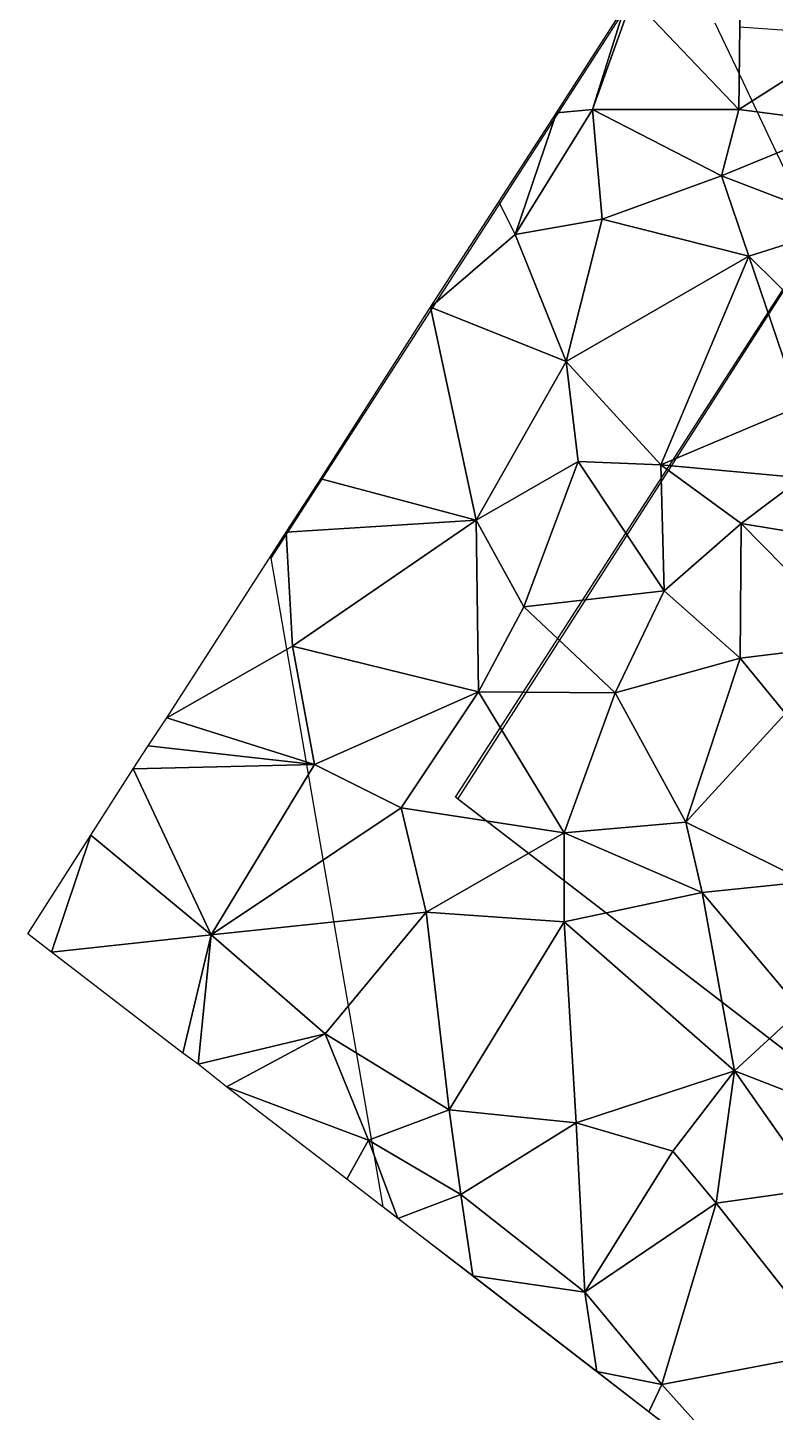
# Model space of a CAD drawing. Header units: metres. Extents: x -1474 to 1301, y -1635 to 1276.
# Drawn here: x -1474 to -786, y -989 to 286 of the extents above; entities that cross this region are included whole.
import ezdxf

# ---------------------------------------------------------------- set-up
doc = ezdxf.new("R2010")
doc.units = ezdxf.units.M

msp = doc.modelspace()

# ---------------------------------------------------------------- linework, layer by layer
for p, q in [((-688, 670, -2500), (-1250, -202, -2500)), ((-1080, -422, -2500), (-479, 510, -2500)), ((-1078, -424, -2500), (-479, 510, -2500)), ((-817, 382, -2366), (-819, 211, -2374)), ((-819, 211, -2374), (-817, 382, -2366)), ((-954, 211, -2374), (-917, 314, -2370)), ((-917, 314, -2370), (-954, 211, -2374)), ((-917, 314, -2370), (-819, 211, -2374)), ((-819, 211, -2374), (-917, 314, -2370)), ((-987, 208, -2376), (-924, 306, -2372)), ((-954, 211, -2374), (-924, 306, -2372)), ((-924, 306, -2372), (-954, 211, -2374)), ((-815.25037, 236.6482, -2500), (-840.85864, 290.57422, -2500)), ((-725.46344, 280.2975, -2500), (-818.8941, 286.92786, -2500)), ((-721, 274, -2374), (-819, 211, -2374)), ((-819, 211, -2374), (-721, 274, -2374)), ((-789.9121, 183.29114, -2500), (-815.25037, 236.6482, -2500)), ((-1040, 126, -2368), (-987, 208, -2376)), ((-1025, 96, -2364), (-954, 211, -2374)), ((-954, 211, -2374), (-1025, 96, -2364)), ((-1025, 96, -2364), (-987, 208, -2376)), ((-987, 208, -2376), (-1025, 96, -2364)), ((-987, 208, -2376), (-954, 211, -2374)), ((-954, 211, -2374), (-987, 208, -2376)), ((-954, 211, -2374), (-945, 110, -2366)), ((-954, 211, -2374), (-835, 150, -2368)), ((-945, 110, -2366), (-954, 211, -2374)), ((-954, 211, -2374), (-819, 211, -2374)), ((-835, 150, -2368), (-954, 211, -2374)), ((-819, 211, -2374), (-954, 211, -2374)), ((-819, 211, -2374), (-835, 150, -2368)), ((-835, 150, -2368), (-819, 211, -2374)), ((-819, 211, -2374), (-719, 198, -2378)), ((-719, 198, -2378), (-819, 211, -2374)), ((-719, 198, -2378), (-835, 150, -2368)), ((-835, 150, -2368), (-719, 198, -2378)), ((-765.0308, 130.89551, -2500), (-789.9121, 183.29114, -2500)), ((-835, 150, -2368), (-945, 110, -2366)), ((-945, 110, -2366), (-835, 150, -2368)), ((-835, 150, -2368), (-810, 76, -2374)), ((-835, 150, -2368), (-718, 105, -2374)), ((-810, 76, -2374), (-835, 150, -2368)), ((-718, 105, -2374), (-835, 150, -2368)), ((-1103, 29, -2374), (-1040, 126, -2368)), ((-1040, 126, -2368), (-1025, 96, -2364)), ((-1025, 96, -2364), (-1040, 126, -2368)), ((-945, 110, -2366), (-1025, 96, -2364)), ((-1025, 96, -2364), (-945, 110, -2366)), ((-945, 110, -2366), (-978, -21, -2396)), ((-978, -21, -2396), (-945, 110, -2366)), ((-810, 76, -2374), (-945, 110, -2366)), ((-945, 110, -2366), (-810, 76, -2374)), ((-718, 105, -2374), (-810, 76, -2374)), ((-810, 76, -2374), (-718, 105, -2374)), ((-1103, 29, -2374), (-1025, 96, -2364)), ((-1025, 96, -2364), (-1103, 29, -2374)), ((-1025, 96, -2364), (-978, -21, -2396)), ((-978, -21, -2396), (-1025, 96, -2364)), ((-810, 76, -2374), (-978, -21, -2396)), ((-978, -21, -2396), (-810, 76, -2374)), ((-810, 76, -2374), (-891, -116, -2384)), ((-891, -116, -2384), (-810, 76, -2374)), ((-810, 76, -2374), (-763, -62, -2370)), ((-810, 76, -2374), (-743, 10, -2374)), ((-763, -62, -2370), (-810, 76, -2374)), ((-743, 10, -2374), (-810, 76, -2374)), ((-1204, -129, -2378), (-1103, 29, -2374)), ((-1103, 29, -2374), (-978, -21, -2396)), ((-1061, -167, -2374), (-1103, 29, -2374)), ((-978, -21, -2396), (-1103, 29, -2374)), ((-1103, 29, -2374), (-1061, -167, -2374)), ((-978, -21, -2396), (-1061, -167, -2374)), ((-1061, -167, -2374), (-978, -21, -2396)), ((-978, -21, -2396), (-967, -113, -2400)), ((-978, -21, -2396), (-891, -116, -2384)), ((-967, -113, -2400), (-978, -21, -2396)), ((-891, -116, -2384), (-978, -21, -2396)), ((-891, -116, -2384), (-763, -62, -2370)), ((-763, -62, -2370), (-891, -116, -2384)), ((-967, -113, -2400), (-1061, -167, -2374)), ((-1061, -167, -2374), (-967, -113, -2400)), ((-967, -113, -2400), (-1017, -247, -2372)), ((-1017, -247, -2372), (-967, -113, -2400)), ((-967, -113, -2400), (-888, -232, -2370)), ((-891, -116, -2384), (-967, -113, -2400)), ((-967, -113, -2400), (-891, -116, -2384)), ((-888, -232, -2370), (-967, -113, -2400)), ((-891, -116, -2384), (-888, -232, -2370)), ((-891, -116, -2384), (-817, -170, -2370)), ((-888, -232, -2370), (-891, -116, -2384)), ((-891, -116, -2384), (-761, -128, -2370)), ((-817, -170, -2370), (-891, -116, -2384)), ((-761, -128, -2370), (-891, -116, -2384)), ((-1236, -178, -2378), (-1204, -129, -2378)), ((-1204, -129, -2378), (-1061, -167, -2374)), ((-1061, -167, -2374), (-1204, -129, -2378)), ((-761, -128, -2370), (-817, -170, -2370)), ((-817, -170, -2370), (-761, -128, -2370)), ((-1346, -349, -2376), (-1236, -178, -2378)), ((-1061, -167, -2374), (-1236, -178, -2378)), ((-1236, -178, -2378), (-1061, -167, -2374)), ((-1236, -178, -2378), (-1230, -283, -2376)), ((-1230, -283, -2376), (-1236, -178, -2378)), ((-1230, -283, -2376), (-1061, -167, -2374)), ((-1061, -167, -2374), (-1230, -283, -2376)), ((-1061, -167, -2374), (-1059, -325, -2370)), ((-1061, -167, -2374), (-1017, -247, -2372)), ((-1059, -325, -2370), (-1061, -167, -2374)), ((-1017, -247, -2372), (-1061, -167, -2374)), ((-817, -170, -2370), (-888, -232, -2370)), ((-888, -232, -2370), (-817, -170, -2370)), ((-817, -170, -2370), (-818, -294, -2340)), ((-818, -294, -2340), (-817, -170, -2370)), ((-697, -190, -2352), (-817, -170, -2370)), ((-817, -170, -2370), (-708, -281, -2334)), ((-817, -170, -2370), (-697, -190, -2352)), ((-708, -281, -2334), (-817, -170, -2370)), ((-1250, -202, -2500), (-1147, -799, -2500)), ((-1017, -247, -2372), (-888, -232, -2370)), ((-888, -232, -2370), (-1017, -247, -2372)), ((-888, -232, -2370), (-933, -326, -2348)), ((-933, -326, -2348), (-888, -232, -2370)), ((-888, -232, -2370), (-818, -294, -2340)), ((-818, -294, -2340), (-888, -232, -2370)), ((-1017, -247, -2372), (-1059, -325, -2370)), ((-1059, -325, -2370), (-1017, -247, -2372)), ((-1017, -247, -2372), (-933, -326, -2348)), ((-933, -326, -2348), (-1017, -247, -2372)), ((-1230, -283, -2376), (-1346, -349, -2376)), ((-1346, -349, -2376), (-1230, -283, -2376)), ((-1230, -283, -2376), (-1059, -325, -2370)), ((-1210, -392, -2366), (-1230, -283, -2376)), ((-1059, -325, -2370), (-1230, -283, -2376)), ((-1230, -283, -2376), (-1210, -392, -2366)), ((-818, -294, -2340), (-708, -281, -2334)), ((-708, -281, -2334), (-818, -294, -2340)), ((-818, -294, -2340), (-933, -326, -2348)), ((-933, -326, -2348), (-818, -294, -2340)), ((-818, -294, -2340), (-868, -445, -2370)), ((-868, -445, -2370), (-818, -294, -2340)), ((-818, -294, -2340), (-776, -345, -2338)), ((-776, -345, -2338), (-818, -294, -2340)), ((-1059, -325, -2370), (-1210, -392, -2366)), ((-1210, -392, -2366), (-1059, -325, -2370)), ((-1059, -325, -2370), (-1130, -432, -2372)), ((-1130, -432, -2372), (-1059, -325, -2370)), ((-1059, -325, -2370), (-980, -455, -2360)), ((-933, -326, -2348), (-1059, -325, -2370)), ((-1059, -325, -2370), (-933, -326, -2348)), ((-980, -455, -2360), (-1059, -325, -2370)), ((-933, -326, -2348), (-980, -455, -2360)), ((-980, -455, -2360), (-933, -326, -2348)), ((-933, -326, -2348), (-868, -445, -2370)), ((-868, -445, -2370), (-933, -326, -2348)), ((-1363, -375, -2374), (-1346, -349, -2376)), ((-1210, -392, -2366), (-1346, -349, -2376)), ((-1346, -349, -2376), (-1210, -392, -2366)), ((-776, -345, -2338), (-868, -445, -2370)), ((-868, -445, -2370), (-776, -345, -2338)), ((-1377, -396, -2376), (-1363, -375, -2374)), ((-1210, -392, -2366), (-1363, -375, -2374)), ((-1363, -375, -2374), (-1210, -392, -2366)), ((-1210, -392, -2366), (-1377, -396, -2376)), ((-1377, -396, -2376), (-1210, -392, -2366)), ((-1305, -549, -2378), (-1210, -392, -2366)), ((-1210, -392, -2366), (-1305, -549, -2378)), ((-1210, -392, -2366), (-1130, -432, -2372)), ((-1130, -432, -2372), (-1210, -392, -2366)), ((-1416, -457, -2376), (-1377, -396, -2376)), ((-1305, -549, -2378), (-1377, -396, -2376)), ((-1377, -396, -2376), (-1305, -549, -2378)), ((-1130, -432, -2372), (-1305, -549, -2378)), ((-1305, -549, -2378), (-1130, -432, -2372)), ((-1130, -432, -2372), (-1107, -528, -2376)), ((-1130, -432, -2372), (-980, -455, -2360)), ((-1107, -528, -2376), (-1130, -432, -2372)), ((-980, -455, -2360), (-1130, -432, -2372)), ((-354, -981, -2500), (-1080, -422, -2500)), ((-354, -981, -2500), (-1078, -424, -2500)), ((-868, -445, -2370), (-980, -455, -2360)), ((-980, -455, -2360), (-868, -445, -2370)), ((-868, -445, -2370), (-853, -510, -2372)), ((-868, -445, -2370), (-757, -500, -2364)), ((-853, -510, -2372), (-868, -445, -2370)), ((-757, -500, -2364), (-868, -445, -2370)), ((-1474, -548, -2376), (-1416, -457, -2376)), ((-1416, -457, -2376), (-1452, -565, -2378)), ((-1452, -565, -2378), (-1416, -457, -2376)), ((-1305, -549, -2378), (-1416, -457, -2376)), ((-1416, -457, -2376), (-1305, -549, -2378)), ((-980, -455, -2360), (-1107, -528, -2376)), ((-1107, -528, -2376), (-980, -455, -2360)), ((-980, -455, -2360), (-980, -537, -2376)), ((-980, -455, -2360), (-853, -510, -2372)), ((-980, -537, -2376), (-980, -455, -2360)), ((-853, -510, -2372), (-980, -455, -2360)), ((-853, -510, -2372), (-980, -537, -2376)), ((-980, -537, -2376), (-853, -510, -2372)), ((-757, -500, -2364), (-853, -510, -2372)), ((-853, -510, -2372), (-757, -500, -2364)), ((-853, -510, -2372), (-823, -674, -2416)), ((-853, -510, -2372), (-762, -618, -2404)), ((-823, -674, -2416), (-853, -510, -2372)), ((-762, -618, -2404), (-853, -510, -2372)), ((-1305, -549, -2378), (-1107, -528, -2376)), ((-1107, -528, -2376), (-1305, -549, -2378)), ((-1107, -528, -2376), (-1200, -640, -2416)), ((-1200, -640, -2416), (-1107, -528, -2376)), ((-1107, -528, -2376), (-1086, -710, -2416)), ((-980, -537, -2376), (-1107, -528, -2376)), ((-1107, -528, -2376), (-980, -537, -2376)), ((-1086, -710, -2416), (-1107, -528, -2376)), ((-1452, -565, -2378), (-1474, -548, -2376)), ((-980, -537, -2376), (-1086, -710, -2416)), ((-1086, -710, -2416), (-980, -537, -2376)), ((-980, -537, -2376), (-969, -722, -2414)), ((-980, -537, -2376), (-823, -674, -2416)), ((-969, -722, -2414), (-980, -537, -2376)), ((-823, -674, -2416), (-980, -537, -2376)), ((-1452, -565, -2378), (-1305, -549, -2378)), ((-1305, -549, -2378), (-1452, -565, -2378)), ((-1305, -549, -2378), (-1331, -658, -2412)), ((-1331, -658, -2412), (-1305, -549, -2378)), ((-1305, -549, -2378), (-1317, -668, -2418)), ((-1317, -668, -2418), (-1305, -549, -2378)), ((-1200, -640, -2416), (-1305, -549, -2378)), ((-1305, -549, -2378), (-1200, -640, -2416)), ((-1331, -658, -2412), (-1452, -565, -2378)), ((-762, -618, -2404), (-823, -674, -2416)), ((-823, -674, -2416), (-762, -618, -2404)), ((-1200, -640, -2416), (-1317, -668, -2418)), ((-1317, -668, -2418), (-1200, -640, -2416)), ((-1200, -640, -2416), (-1291, -689, -2418)), ((-1291, -689, -2418), (-1200, -640, -2416)), ((-1200, -640, -2416), (-1086, -710, -2416)), ((-1160, -738, -2424), (-1200, -640, -2416)), ((-1086, -710, -2416), (-1200, -640, -2416)), ((-1200, -640, -2416), (-1160, -738, -2424)), ((-1317, -668, -2418), (-1331, -658, -2412)), ((-1291, -689, -2418), (-1317, -668, -2418)), ((-969, -722, -2414), (-823, -674, -2416)), ((-823, -674, -2416), (-969, -722, -2414)), ((-823, -674, -2416), (-880, -748, -2416)), ((-880, -748, -2416), (-823, -674, -2416)), ((-823, -674, -2416), (-840, -796, -2404)), ((-840, -796, -2404), (-823, -674, -2416)), ((-823, -674, -2416), (-747, -783, -2408)), ((-823, -674, -2416), (-718, -715, -2422)), ((-747, -783, -2408), (-823, -674, -2416)), ((-718, -715, -2422), (-823, -674, -2416)), ((-1291, -689, -2418), (-1160, -738, -2424)), ((-1180, -774, -2422), (-1291, -689, -2418)), ((-1160, -738, -2424), (-1291, -689, -2418)), ((-1086, -710, -2416), (-1160, -738, -2424)), ((-1160, -738, -2424), (-1086, -710, -2416)), ((-1086, -710, -2416), (-1075, -788, -2416)), ((-1086, -710, -2416), (-969, -722, -2414)), ((-1075, -788, -2416), (-1086, -710, -2416)), ((-969, -722, -2414), (-1086, -710, -2416)), ((-969, -722, -2414), (-1075, -788, -2416)), ((-1075, -788, -2416), (-969, -722, -2414)), ((-969, -722, -2414), (-961, -878, -2396)), ((-969, -722, -2414), (-880, -748, -2416)), ((-961, -878, -2396), (-969, -722, -2414)), ((-880, -748, -2416), (-969, -722, -2414)), ((-1160, -738, -2424), (-1180, -774, -2422)), ((-1180, -774, -2422), (-1160, -738, -2424)), ((-1075, -788, -2416), (-1160, -738, -2424)), ((-1160, -738, -2424), (-1133, -810, -2416)), ((-1160, -738, -2424), (-1075, -788, -2416)), ((-1133, -810, -2416), (-1160, -738, -2424)), ((-880, -748, -2416), (-961, -878, -2396)), ((-961, -878, -2396), (-880, -748, -2416)), ((-880, -748, -2416), (-840, -796, -2404)), ((-840, -796, -2404), (-880, -748, -2416)), ((-1133, -810, -2416), (-1180, -774, -2422)), ((-1075, -788, -2416), (-1133, -810, -2416)), ((-1133, -810, -2416), (-1075, -788, -2416)), ((-961, -878, -2396), (-1075, -788, -2416)), ((-1075, -788, -2416), (-1064, -863, -2406)), ((-1075, -788, -2416), (-961, -878, -2396)), ((-1064, -863, -2406), (-1075, -788, -2416)), ((-747, -783, -2408), (-840, -796, -2404)), ((-840, -796, -2404), (-747, -783, -2408)), ((-1147, -799, -2500), (-562, -1250, -2500)), ((-840, -796, -2404), (-961, -878, -2396)), ((-961, -878, -2396), (-840, -796, -2404)), ((-840, -796, -2404), (-890, -963, -2406)), ((-890, -963, -2406), (-840, -796, -2404)), ((-840, -796, -2404), (-732, -933, -2450)), ((-732, -933, -2450), (-840, -796, -2404)), ((-1064, -863, -2406), (-1133, -810, -2416)), ((-961, -878, -2396), (-1064, -863, -2406)), ((-1064, -863, -2406), (-961, -878, -2396)), ((-950, -951, -2396), (-1064, -863, -2406)), ((-890, -963, -2406), (-961, -878, -2396)), ((-961, -878, -2396), (-950, -951, -2396)), ((-961, -878, -2396), (-890, -963, -2406)), ((-950, -951, -2396), (-961, -878, -2396)), ((-732, -933, -2450), (-890, -963, -2406)), ((-890, -963, -2406), (-732, -933, -2450)), ((-890, -963, -2406), (-950, -951, -2396)), ((-902, -988, -2404), (-950, -951, -2396)), ((-950, -951, -2396), (-890, -963, -2406)), ((-890, -963, -2406), (-902, -988, -2404)), ((-902, -988, -2404), (-890, -963, -2406)), ((-791, -1073, -2408), (-890, -963, -2406)), ((-890, -963, -2406), (-792, -1072, -2408)), ((-890, -963, -2406), (-791, -1073, -2408)), ((-792, -1072, -2408), (-890, -963, -2406)), ((-792, -1072, -2408), (-902, -988, -2404))]:
    msp.add_line(p, q)

doc.saveas('drawing.dxf')
